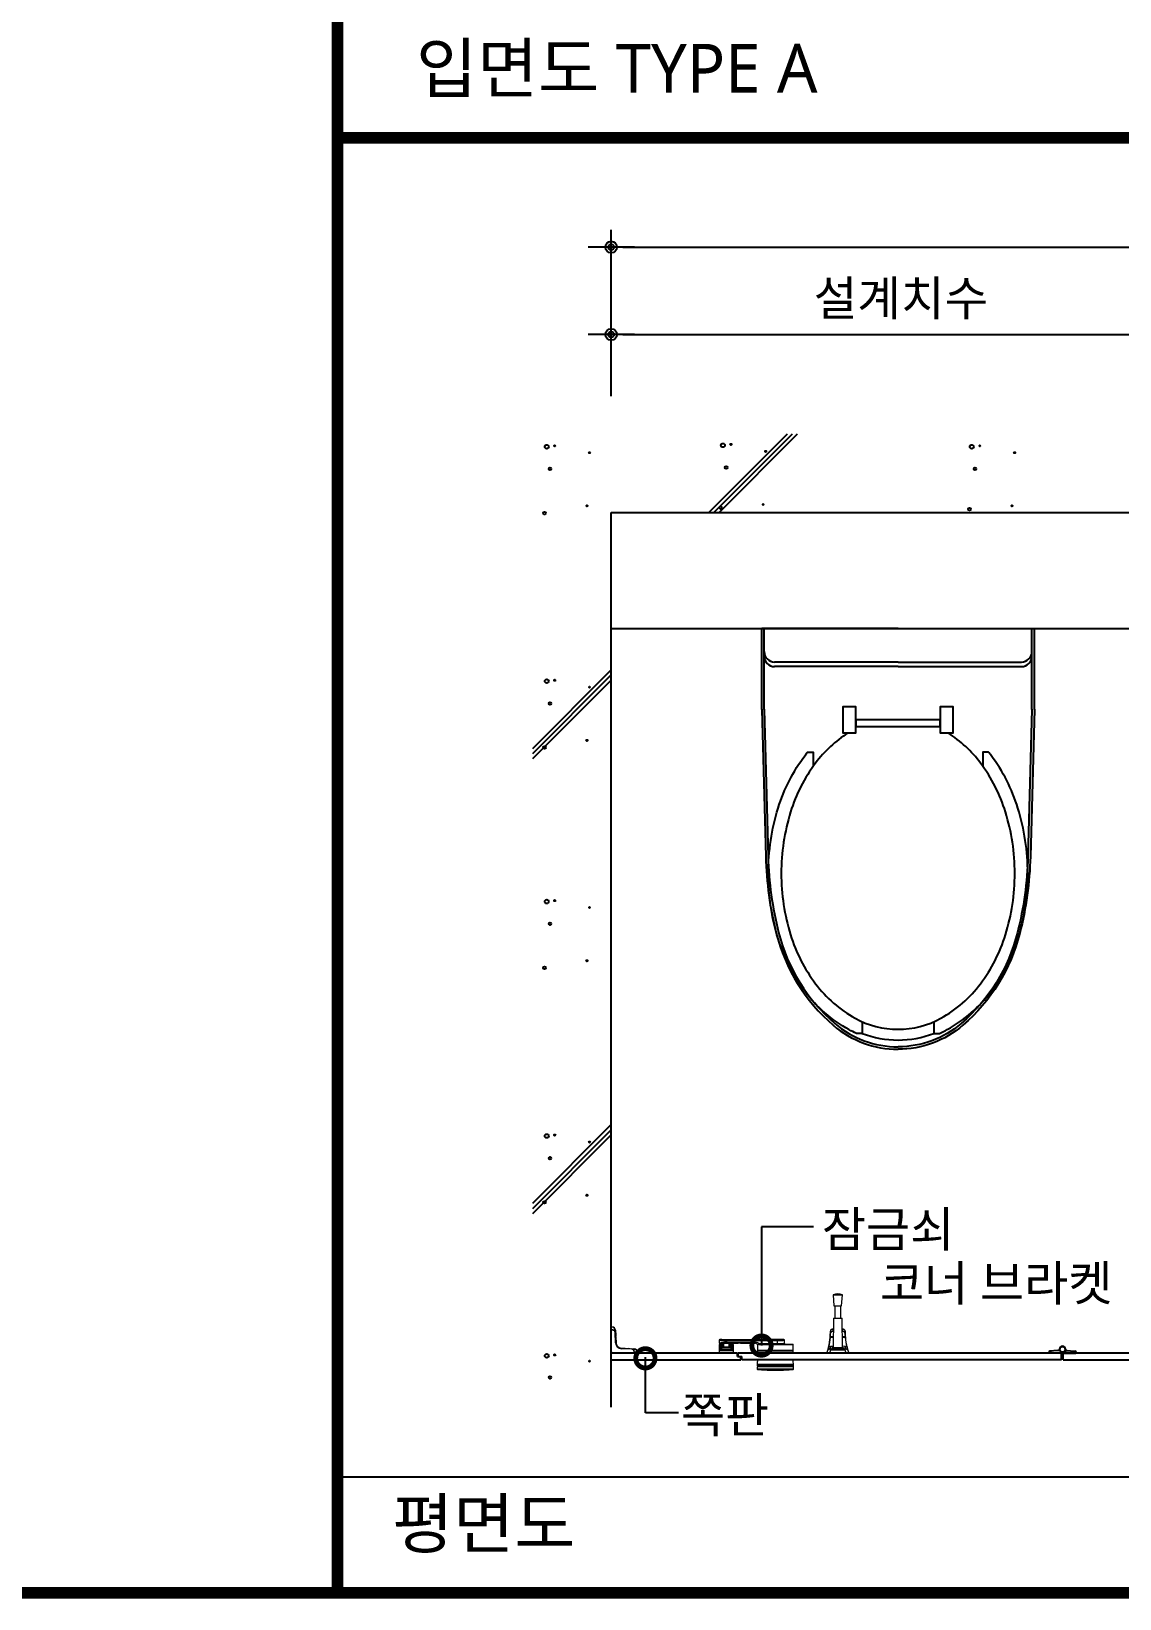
# Model space of a CAD drawing. Extents: x -256 to 8104, y -176 to 5714.
# Drawn here: x 2220 to 3159, y 2764 to 4116 of the extents above; entities that cross this region are included whole.
import ezdxf
from ezdxf.enums import TextEntityAlignment as Align

# ---------------------------------------------------------------- set-up
doc = ezdxf.new("R2010")
doc.units = 0
doc.header["$LTSCALE"] = 30
doc.layers.get('0').update_dxf_attribs({"linetype": 'CONTINUOUS'})
doc.layers.get('DEFPOINTS').update_dxf_attribs({"linetype": 'CONTINUOUS'})
for name, color, linetype in [('0_toilet', 6, 'CONTINUOUS'), ('DIM', 7, 'CONTINUOUS'), ('HAT', 8, 'CONTINUOUS'), ('TIT', 3, 'CONTINUOUS'), ('경첩', 4, 'CONTINUOUS'), ('문자', 3, 'CONTINUOUS'), ('부자재', 4, 'CONTINUOUS'), ('옷걸이', 4, 'CONTINUOUS'), ('잠금쇠(회전형)', 4, 'CONTINUOUS'), ('치수', 1, 'CONTINUOUS'), ('해치', 8, 'CONTINUOUS')]:
    doc.layers.add(name, color=color, linetype=linetype)
doc.styles.add('돋움', font='malgun.ttf')
doc.dimstyles.new('10', dxfattribs={"dimscale": 10, "dimtxt": 3, "dimasz": 1, "dimexe": 1.5, "dimexo": 2, "dimgap": 1, "dimtad": 1, "dimdec": 0, "dimlunit": 6, "dimtxsty": '돋움', "dimblk": 'DIMDOT', "dimcen": -1, "dimdle": 1.5, "dimclrt": 3, "dimazin": 3, "dimtfac": 1, "dimtdec": 0, "dimtix": 1, "dimtmove": 2, "dimatfit": 3, "dimldrblk": 'DIMDOT', "dimarcsym": 0})

# ---------------------------------------------------------------- blocks, each defined once
blk = doc.blocks.new('_DOTSMALL')
at = {"color": 0, "linetype": 'ByBlock', "const_width": 0.5}
blk.add_lwpolyline([(-0.0625, 0, 1), (0.0625, 0, 1)], format="xyb", close=True, dxfattribs=at)
blk = doc.blocks.new('A$C63EC304E')
at = {"layer": '치수', "color": 1, "xscale": 2.5, "yscale": 2.5, "zscale": 2.5, "rotation": 234.3098741996962}
blk.add_blockref('_DOTSMALL', (0.31, 0.31), dxfattribs=at)
blk = doc.blocks.new('A$C2BC9653E')
at = {"layer": '치수', "xscale": 0.3333333333333333, "yscale": 0.3333333333333333, "zscale": 0.3333333333333333}
blk.add_blockref('A$C63EC304E', (0, 0), dxfattribs=at)
blk = doc.blocks.new('A$C7FC71301')
at = {"layer": '치수', "rotation": 180}
blk.add_blockref('A$C2BC9653E', (0.208, 0.208), dxfattribs=at)
blk = doc.blocks.new('A$C4A20372B')
at = {"layer": '치수'}
blk.add_blockref('A$C7FC71301', (0, 0), dxfattribs=at)
blk = doc.blocks.new('A$C566469F5')
at = {"layer": '치수'}
blk.add_blockref('A$C4A20372B', (0, 0), dxfattribs=at)
blk = doc.blocks.new('A$C7E317CD4')
at = {"layer": '해치', "xscale": 2, "yscale": 2, "zscale": 2}
blk.add_blockref('A$C566469F5', (0, 0), dxfattribs=at)
blk = doc.blocks.new('A$C601D7F27')
at = {"layer": '치수'}
blk.add_blockref('A$C7E317CD4', (0, 0), dxfattribs=at)
blk = doc.blocks.new('A$C38802C08')
at = {"layer": '치수'}
blk.add_blockref('A$C601D7F27', (0, 0), dxfattribs=at)
blk = doc.blocks.new('DIMDOT')
at = {"linetype": 'Continuous'}
blk.add_line((-2, 0), (2, 0), dxfattribs=at)
for radius in [0.5, 0.25]:
    blk.add_circle((0, 0), radius, dxfattribs=at)
blk = doc.blocks.new('*D1211')
at = {"layer": 'DEFPOINTS', "color": 0}
for p in [(52693.7, -9856.3), (51193.7, -10004.8), (52693.7, -10004.8)]:
    blk.add_point(p, dxfattribs=at)
at = {"layer": 'DIM', "color": 0, "lineweight": -2, "ltscale": 10}
for p, q in [((51193.7, -9984.8), (51193.7, -9841.3)), ((52693.7, -9984.8), (52693.7, -9841.3)), ((51203.7, -9856.3), (52683.7, -9856.3))]:
    blk.add_line(p, q, dxfattribs=at)
at = {"layer": 'DIM', "color": 0, "lineweight": -2, "xscale": 10, "yscale": 10, "zscale": 10, "rotation": 180}
blk.add_blockref('DIMDOT', (51193.7, -9856.3), dxfattribs=at)
at = {"layer": 'DIM', "color": 0, "lineweight": -2, "xscale": 10, "yscale": 10, "zscale": 10}
blk.add_blockref('DIMDOT', (52693.7, -9856.3), dxfattribs=at)
at = {"layer": 'DIM', "color": 3, "insert": (51943.7, -9826.7), "char_height": 30, "attachment_point": 5, "style": '돋움'}
blk.add_mtext('설계치수', dxfattribs=at)
blk = doc.blocks.new('*D1213')
at = {"layer": 'DEFPOINTS', "color": 0}
for p in [(51693.7, -9931.7), (51193.7, -10004.8), (51693.7, -10004.8)]:
    blk.add_point(p, dxfattribs=at)
at = {"layer": 'DIM', "color": 0, "lineweight": -2, "ltscale": 10}
for p, q in [((51193.7, -9984.8), (51193.7, -9916.7)), ((51693.7, -9984.8), (51693.7, -9916.7)), ((51203.7, -9931.7), (51683.7, -9931.7))]:
    blk.add_line(p, q, dxfattribs=at)
at = {"layer": 'DIM', "color": 0, "lineweight": -2, "xscale": 10, "yscale": 10, "zscale": 10, "rotation": 180}
blk.add_blockref('DIMDOT', (51193.7, -9931.7), dxfattribs=at)
at = {"layer": 'DIM', "color": 0, "lineweight": -2, "xscale": 10, "yscale": 10, "zscale": 10}
blk.add_blockref('DIMDOT', (51693.7, -9931.7), dxfattribs=at)
at = {"layer": 'DIM', "color": 3, "insert": (51443.7, -9902), "char_height": 30, "attachment_point": 5, "style": '돋움'}
blk.add_mtext('설계치수', dxfattribs=at)
blk = doc.blocks.new('A$C10E41893')
at = {"layer": '부자재'}
for p, q in [((6.5, 0), (6.5, 196)), ((123.3, 196), (6.5, 196)), ((123.3, 192.5), (6.5, 192.5)), ((54.8, 0), (54.8, 177.5)), ((61.4, 0), (61.4, 177.5)), ((6.5, 0), (6.5, -196)), ((54.8, 0), (54.8, -177.5)), ((61.4, 0), (61.4, -177.5)), ((123.3, -192.5), (6.5, -192.5)), ((123.3, -196), (6.5, -196))]:
    blk.add_line(p, q, dxfattribs=at)
for points in [[(122.7, 196, -0.012538), (123.3, 196), (334.6, 190.3, -0.055395), (444.7, 175.1, -0.154276), (576.9, 93.3, -0.179504), (611.5, 0, -0.179504)], [(122.8, 192.5, -0.012538), (123.2, 192.5), (334.5, 186.8, -0.055395), (443.8, 171.7, -0.154276), (574.3, 91, -0.179504), (608, 0, -0.179504)], [(572, 51.4), (588.8, 51.4), (588.8, 59.6, 0.021185), (583.3, 70.7, 0.106084), (528.4, 133.7, 0.085733), (452.6, 172.4, 0.075373), (358.7, 186.6, 0.075373), (264.8, 172.4, 0.085733), (189, 133.7, 0.007337), (184.4, 130.1), (184.4, 122), (204.7, 122)], [(156.7, -72, 0.089162), (200.2, -118.7, 0.085733), (270.3, -154.5, 0.075373), (358.7, -167.9, 0.075373), (447.1, -154.5, 0.085733), (517.2, -118.7, 0.106084), (567, -61.6, 0.126931), (582.8, 0, 0.126931), (567, 61.6, 0.106084), (517.2, 118.7, 0.085733), (447.1, 154.5, 0.075373), (358.7, 167.9, 0.075373), (270.3, 154.5, 0.085733), (200.2, 118.7, 0.089162), (156.7, 72)], [(588.8, -51.4, 0.090214), (598.2, 0, 0.090214), (588.8, 51.4, 0.106084)], [(122.7, -196, 0.012538), (123.3, -196), (334.6, -190.3, 0.055395), (444.7, -175.1, 0.154276), (576.9, -93.3, 0.179504), (611.5, 0, 0.179504)], [(122.8, -192.5, 0.012538), (123.2, -192.5), (334.5, -186.8, 0.055395), (443.8, -171.7, 0.154276), (574.3, -91, 0.179504), (608, 0, 0.179504)], [(572, -51.4), (588.8, -51.4), (588.8, -59.6, -0.021185), (583.3, -70.7, -0.106084), (528.4, -133.7, -0.085733), (452.6, -172.4, -0.075373), (358.7, -186.6, -0.075373), (264.8, -172.4, -0.085733), (189, -133.7, -0.007337), (184.4, -130.1), (184.4, -122), (204.7, -122)]]:
    blk.add_lwpolyline(points, format="xyb", dxfattribs=at)
blk.add_lwpolyline([(138, -60.8), (119.3, -60.8), (119.3, -79.5), (156.7, -79.5), (156.7, -60.8), (138, -60.8), (147.3, -60.8), (147.3, 60.8), (138, 60.8), (156.7, 60.8), (156.7, 79.5), (119.3, 79.5), (119.3, 60.8), (138, 60.8), (138, -60.8), (119.3, -60.8)], dxfattribs=at)
for centre, start, end in [((39.8, 177.5), 0, 90), ((46.4, 177.5), 0, 90), ((39.8, -177.5), 270, 0), ((46.4, -177.5), 270, 0)]:
    blk.add_arc(centre, 15, start, end, dxfattribs=at)
blk = doc.blocks.new('BASIC_45', base_point=(48473.5, -13786.3))
for p, q in [((51193.7, -10857), (51193.7, -10085.2)), ((51193.7, -10085.2), (52693.7, -10085.2)), ((51193.7, -10185.2), (52693.7, -10185.2))]:
    blk.add_line(p, q)
at = {"color": 8}
blk.add_line((50957.6, -10917), (52920.2, -10917), dxfattribs=at)
at = {"color": 8, "const_width": 10}
for points in [[(50957.6, -11017), (50957.6, -8247.9)], [(50957.6, -9762.1), (54305.4, -9762.1)], [(48520.9, -11017), (54305.4, -11017)]]:
    blk.add_lwpolyline(points, dxfattribs=at)
at = {"layer": '0_toilet'}
for p, q in [((51302.6, -10810.2), (51193.7, -10810.2)), ((51302.6, -10813.2), (51302.6, -10810.2)), ((51302.6, -10813.2), (51306.3, -10813.2)), ((51582.2, -10810.2), (51303.3, -10810.2)), ((51303.3, -10813.2), (51303.3, -10810.2)), ((51305.6, -10816.2), (51305.6, -10813.2)), ((51306.3, -10816.2), (51306.3, -10813.2)), ((51582.2, -10816.2), (51582.2, -10810.2)), ((51807.6, -10810.2), (51583.7, -10810.2)), ((51583.7, -10816.2), (51583.7, -10810.2)), ((51193.7, -10816.2), (51305.6, -10816.2)), ((51582.2, -10816.2), (51306.3, -10816.2)), ((51583.7, -10816.2), (51810.6, -10816.2))]:
    blk.add_line(p, q, dxfattribs=at)
at = {"layer": '경첩', "color": 4, "linetype": 'Continuous', "lineweight": 15}
for p, q in [((51193.7, -10787.7), (51194.8, -10787.7)), ((51193.7, -10788), (51193.7, -10787.7)), ((51193.7, -10790.1), (51193.7, -10788)), ((51194.8, -10788), (51193.7, -10788)), ((51194.9, -10790.1), (51193.7, -10790.1)), ((51193.7, -10790.2), (51195, -10790.2)), ((51193.7, -10790.5), (51193.7, -10790.2)), ((51195, -10790.5), (51193.7, -10790.5)), ((51193.7, -10790.5), (51193.7, -10808.7)), ((51194.8, -10788), (51194.8, -10787.7)), ((51194.9, -10790.2), (51194.9, -10790.1)), ((51195, -10790.2), (51195, -10790.5)), ((51197, -10791.4), (51196.9, -10790)), ((51197.5, -10801.4), (51197, -10792.5)), ((51197.2, -10790), (51197.3, -10792.5)), ((51197.4, -10790.5), (51197.2, -10790.6)), ((51197.5, -10791.1), (51197.2, -10791.3)), ((51197.3, -10792.5), (51197.7, -10801.4)), ((51197.6, -10793.8), (51197.4, -10794)), ((51197.6, -10794.4), (51197.4, -10794.7)), ((51197.7, -10794.8), (51197.4, -10795)), ((51197.5, -10791.1), (51197.6, -10793.8)), ((51197.7, -10795.4), (51197.5, -10795.7)), ((51197.7, -10795.8), (51197.5, -10796)), ((51197.8, -10798.7), (51197.6, -10798.9)), ((51197.8, -10798.7), (51197.6, -10798.9)), ((51197.9, -10799.1), (51197.6, -10799.3)), ((51197.9, -10799.3), (51197.6, -10799.6)), ((51197.7, -10794.8), (51197.7, -10795.4)), ((51197.7, -10795.8), (51197.8, -10798.7)), ((51197.9, -10800.2), (51197.7, -10800.5)), ((51197.9, -10800.3), (51197.7, -10800.6)), ((51197.9, -10800.7), (51197.7, -10800.9)), ((51197.9, -10800.8), (51197.7, -10801)), ((51197.8, -10798.7), (51197.9, -10799.1)), ((51197.9, -10799.3), (51197.9, -10800.2)), ((51197.9, -10800.2), (51197.9, -10800.3)), ((51197.9, -10800.3), (51197.9, -10800.7)), ((51197.9, -10800.7), (51197.9, -10800.8)), ((51197.9, -10800.8), (51198, -10801.4)), ((51195.2, -10810.2), (51213.4, -10810.2)), ((51198, -10801.7), (51197.8, -10801.9)), ((51198, -10801.9), (51197.8, -10802.1)), ((51197.9, -10802.5), (51198.1, -10802.3)), ((51198.1, -10802.3), (51197.9, -10802.5)), ((51198.2, -10802.8), (51198.1, -10803)), ((51198.4, -10803.2), (51198.2, -10803.4)), ((51198.5, -10803.4), (51198.3, -10803.6)), ((51198.8, -10803.9), (51198.6, -10804.1)), ((51198.9, -10804.1), (51198.8, -10804.3)), ((51200, -10805.1), (51199.9, -10805.3)), ((51200.2, -10805.3), (51200.1, -10805.4)), ((51200.7, -10805.5), (51200.5, -10805.7)), ((51201, -10805.6), (51200.8, -10805.8)), ((51201.5, -10805.8), (51201.3, -10806)), ((51202.5, -10805.9), (51202.7, -10806)), ((51202.7, -10806), (51202.5, -10806.2)), ((51202.5, -10806.2), (51211.5, -10806.6)), ((51211.4, -10806.9), (51202.5, -10806.4)), ((51202.7, -10806), (51204.1, -10806)), ((51204.1, -10806), (51203.8, -10806.3)), ((51204.8, -10806.1), (51204.5, -10806.3)), ((51205.1, -10806.1), (51204.9, -10806.3)), ((51205.8, -10806.1), (51205.5, -10806.3)), ((51205.8, -10806.1), (51208.5, -10806.2)), ((51208.5, -10806.2), (51208.2, -10806.5)), ((51209.1, -10806.3), (51208.9, -10806.5)), ((51209.5, -10806.3), (51209.2, -10806.5)), ((51210.2, -10806.3), (51209.9, -10806.5)), ((51210.2, -10806.3), (51213.4, -10806.5)), ((51211.5, -10806.6), (51214, -10806.7)), ((51213.9, -10807), (51212.5, -10806.9)), ((51213.5, -10806.5), (51213.3, -10806.7)), ((51213.5, -10806.5), (51213.4, -10806.5)), ((51213.4, -10810.2), (51213.4, -10809)), ((51213.7, -10809), (51213.4, -10809)), ((51213.7, -10810.2), (51213.4, -10810.2)), ((51213.8, -10809), (51213.7, -10809)), ((51213.7, -10809), (51213.7, -10810.2)), ((51213.8, -10810.2), (51213.8, -10809)), ((51215.9, -10810.2), (51213.8, -10810.2)), ((51215.9, -10810.2), (51215.9, -10809.1)), ((51215.9, -10809.1), (51216.2, -10809.1)), ((51216.2, -10810.2), (51215.9, -10810.2)), ((51216.2, -10809.1), (51216.2, -10810.2))]:
    blk.add_line(p, q, dxfattribs=at)
at = {"layer": '경첩', "color": 4, "linetype": 'Continuous', "lineweight": 15, "flags": 128}
for points in [[(51196.9, -10790), (51197, -10790), (51197, -10790), (51197.1, -10790), (51197.1, -10790), (51197.1, -10790), (51197.2, -10790), (51197.2, -10790), (51197.2, -10790)], [(51197.3, -10792.5), (51197.3, -10792.5), (51197.3, -10792.5), (51197.3, -10792.5), (51197.2, -10792.5), (51197.2, -10792.5), (51197.1, -10792.5), (51197.1, -10792.5), (51197, -10792.5)], [(51197.5, -10790.5), (51197.4, -10790.5), (51197.4, -10790.5), (51197.4, -10790.5), (51197.4, -10790.5), (51197.4, -10790.5), (51197.4, -10790.5), (51197.4, -10790.5), (51197.4, -10790.5)], [(51197.5, -10790.5), (51197.5, -10790.7), (51197.5, -10790.8), (51197.5, -10790.9), (51197.5, -10791.1)], [(51197.6, -10793.8), (51197.6, -10793.9), (51197.6, -10794), (51197.6, -10794.1), (51197.6, -10794.2), (51197.6, -10794.3), (51197.6, -10794.4), (51197.6, -10794.4), (51197.6, -10794.4)], [(51197.8, -10798.7), (51197.8, -10798.7), (51197.8, -10798.7)], [(51197.9, -10799.1), (51197.9, -10799.2), (51197.9, -10799.2), (51197.9, -10799.3)], [(51197.7, -10801.4), (51197.7, -10801.4), (51197.7, -10801.4), (51197.7, -10801.4), (51197.6, -10801.4), (51197.6, -10801.4), (51197.6, -10801.4), (51197.5, -10801.4), (51197.5, -10801.4)], [(51198, -10801.7), (51198, -10801.9), (51198, -10801.9)], [(51198.1, -10802.3), (51198.1, -10802.3), (51198.1, -10802.3)], [(51202.5, -10806.2), (51202.5, -10806.2), (51202.5, -10806.2), (51202.5, -10806.2), (51202.5, -10806.3), (51202.5, -10806.3), (51202.5, -10806.4), (51202.5, -10806.4), (51202.5, -10806.4)], [(51204.1, -10806), (51204.2, -10806), (51204.3, -10806), (51204.5, -10806), (51204.6, -10806), (51204.6, -10806), (51204.7, -10806.1), (51204.7, -10806.1), (51204.8, -10806.1)], [(51205.1, -10806.1), (51205.1, -10806.1), (51205.1, -10806.1), (51205.2, -10806.1), (51205.3, -10806.1), (51205.4, -10806.1), (51205.5, -10806.1), (51205.6, -10806.1), (51205.8, -10806.1)], [(51208.5, -10806.2), (51208.6, -10806.2), (51208.7, -10806.2), (51208.8, -10806.2), (51208.9, -10806.2), (51209, -10806.3), (51209.1, -10806.3), (51209.1, -10806.3), (51209.1, -10806.3), (51209.1, -10806.3)], [(51209.5, -10806.3), (51209.5, -10806.3), (51209.5, -10806.3), (51209.6, -10806.3), (51209.7, -10806.3), (51209.8, -10806.3), (51209.9, -10806.3), (51210, -10806.3), (51210.2, -10806.3)], [(51211.5, -10806.6), (51211.5, -10806.6), (51211.5, -10806.6), (51211.5, -10806.7), (51211.5, -10806.7), (51211.4, -10806.7), (51211.4, -10806.8), (51211.4, -10806.8), (51211.4, -10806.9)], [(51213.9, -10807), (51213.9, -10806.9), (51213.9, -10806.9), (51213.9, -10806.8), (51214, -10806.8), (51214, -10806.8), (51214, -10806.8), (51214, -10806.7), (51214, -10806.7)]]:
    blk.add_lwpolyline(points, dxfattribs=at)
at = {"layer": '경첩', "color": 4, "linetype": 'Continuous', "lineweight": 15}
for centre, radius, start, end in [((51194.8, -10790.1), 2.35, 2.6983, 90), ((51194.8, -10790.1), 2.1, 2.6983, 90), ((51195, -10792.6), 2.35, 2.6983, 90), ((51195, -10792.6), 2.1, 2.6983, 90), ((51195.2, -10808.7), 1.5, 180, 270), ((51202.7, -10801.2), 5.25, 182.6983, 267.3017), ((51202.7, -10801.2), 5, 182.6983, 267.3017), ((51202.7, -10801.2), 4.75, 182.6983, 185.9088), ((51202.7, -10801.2), 4.75, 188.6056, 193.1623), ((51202.7, -10801.2), 4.75, 193.2431, 199.766), ((51202.7, -10801.2), 4.75, 199.766, 204.9948), ((51202.7, -10801.2), 4.75, 208.1736, 214.3849), ((51202.7, -10801.2), 4.75, 214.3855, 217.4388), ((51202.7, -10801.2), 4.75, 217.4392, 235.6151), ((51202.7, -10801.2), 4.75, 235.6142, 238.7009), ((51202.7, -10801.2), 4.75, 238.7002, 245.0052), ((51202.7, -10801.2), 4.75, 248.2494, 255.0002), ((51202.7, -10801.2), 4.75, 255, 267.3017), ((51211.3, -10809), 2.1, 0, 87.3017), ((51211.3, -10809), 2.35, 0, 87.3017), ((51213.8, -10809.1), 2.1, 0, 87.3017), ((51213.8, -10809.1), 2.35, 0, 87.3017)]:
    blk.add_arc(centre, radius, start, end, dxfattribs=at)
at = {"layer": '부자재'}
for p, q in [((51571.5, -10809.3), (51571.5, -10810.2)), ((51582.2, -10810.2), (51571.5, -10810.2)), ((51579.2, -10808.1), (51572, -10808.6)), ((51572.8, -10809.1), (51572.8, -10810.2)), ((51583, -10809.7), (51583, -10810.5)), ((51583.2, -10810.5), (51583, -10810.5)), ((51583.2, -10809.7), (51583.2, -10810.5)), ((51583.7, -10810.2), (51594.7, -10810.2)), ((51583.7, -10810.2), (51583.7, -10810.2)), ((51586, -10808.1), (51594.1, -10808.6)), ((51593.4, -10809.1), (51593.4, -10810.2)), ((51594.7, -10809.3), (51594.7, -10810.2))]:
    blk.add_line(p, q, dxfattribs=at)
at = {"layer": '부자재', "color": 1}
blk.add_circle((51583.1, -10807), 2.34, dxfattribs=at)
at = {"layer": '부자재'}
for centre, radius, start, end in [((51572.2, -10809.3), 0.7, 101.7765, 181.6712), ((51573.6, -10809.4), 0.884, 113.4077, 164.5497), ((51579.2, -10806.8), 1.29, 272.9231, 352.4724), ((51583.1, -10807), 2.62, 270, 180), ((51583.4, -10811.2), 1.65, 102.5267, 141.5475), ((51582.7, -10811.2), 1.65, 43.1003, 77.4733), ((51583.2, -10807.4), 2.86, 280.084, 345.9792), ((51587, -10806.8), 1.29, 187.5276, 267.0769), ((51592.6, -10809.4), 0.884, 15.4503, 67.3004), ((51594, -10809.3), 0.7, 358.3288, 78.2235)]:
    blk.add_arc(centre, radius, start, end, dxfattribs=at)
at = {"layer": '옷걸이', "lineweight": 15}
for p, q in [((51385.2, -10759.9), (51385.9, -10769.4)), ((51385.2, -10759.9), (51393.2, -10759.9)), ((51392.4, -10769.4), (51393.2, -10759.9)), ((51385.9, -10769.4), (51392.4, -10769.4)), ((51386.7, -10769.4), (51386.7, -10780.2)), ((51391.7, -10780.2), (51391.7, -10769.4)), ((51385.4, -10780.5), (51385.2, -10805.7)), ((51392.9, -10780.5), (51385.4, -10780.5)), ((51385.7, -10780.2), (51389.2, -10780.2)), ((51389.2, -10780.2), (51392.7, -10780.2)), ((51393.2, -10805.7), (51392.9, -10780.5)), ((51382.9, -10795.9), (51385.3, -10795.9)), ((51385.3, -10796.7), (51382.9, -10796.7)), ((51385.4, -10789.6), (51385.3, -10789.6)), ((51385.3, -10789.6), (51385.3, -10789.7)), ((51385.4, -10789.7), (51385.3, -10789.7)), ((51385.3, -10791.2), (51385.3, -10791.6)), ((51385.3, -10791.2), (51385.4, -10791.2)), ((51385.3, -10791.6), (51385.3, -10791.6)), ((51393.1, -10789.6), (51393, -10789.6)), ((51393.1, -10789.7), (51393, -10789.7)), ((51393, -10791.2), (51393.1, -10791.2)), ((51393.1, -10791.6), (51393, -10791.6)), ((51393.1, -10789.6), (51393.1, -10789.7)), ((51393.1, -10791.2), (51393.1, -10791.6)), ((51393.1, -10795.9), (51395.5, -10795.9)), ((51395.5, -10796.7), (51393.1, -10796.7)), ((51379.7, -10810.2), (51380.5, -10807.7)), ((51382.1, -10810.2), (51379.7, -10810.2)), ((51380.5, -10807.7), (51380.5, -10807.6)), ((51380.5, -10807.7), (51380.5, -10807.7)), ((51381.5, -10806.9), (51381.4, -10806.9)), ((51382.9, -10804.8), (51381.5, -10804.8)), ((51382.9, -10804.8), (51381.5, -10804.8)), ((51381.5, -10807), (51381.5, -10807)), ((51396.9, -10807), (51381.5, -10807)), ((51382.9, -10807.7), (51382.1, -10810.2)), ((51396.3, -10810.2), (51382.1, -10810.2)), ((51382.9, -10805.4), (51382.9, -10804.8)), ((51382.9, -10807.7), (51382.9, -10807)), ((51382.9, -10807), (51395.5, -10807)), ((51395.5, -10807.7), (51382.9, -10807.7)), ((51394, -10805.7), (51384.4, -10805.7)), ((51395.4, -10804.8), (51395.5, -10805.4)), ((51396.9, -10804.8), (51395.5, -10804.8)), ((51396.9, -10804.8), (51395.5, -10804.8)), ((51395.5, -10807.7), (51395.5, -10807)), ((51396.3, -10810.2), (51395.5, -10807.7)), ((51398.7, -10810.2), (51396.3, -10810.2)), ((51397, -10806.9), (51396.9, -10806.9)), ((51397, -10806.9), (51396.9, -10806.9)), ((51396.9, -10807), (51396.9, -10807)), ((51397.8, -10807.6), (51397.8, -10807.7)), ((51397.8, -10807.7), (51397.9, -10807.7)), ((51397.9, -10807.7), (51398.7, -10810.2))]:
    blk.add_line(p, q, dxfattribs=at)
at = {"layer": '옷걸이', "lineweight": 15, "flags": 128}
for points in [[(51382.6, -10796.7), (51382.6, -10796.7), (51382.6, -10796.7), (51382.7, -10796.7), (51382.7, -10796.7), (51382.7, -10796.7), (51382.8, -10796.7), (51382.8, -10796.7), (51382.9, -10796.7)], [(51385.3, -10789.6), (51385.2, -10789.6), (51384.9, -10789.6), (51384.6, -10789.7), (51384.2, -10789.7), (51383.9, -10789.8), (51383.7, -10790), (51383.4, -10790.1), (51383.2, -10790.3), (51383, -10790.5), (51382.9, -10790.7), (51382.8, -10791), (51382.8, -10791.2), (51382.8, -10791.2)], [(51385.3, -10789.7), (51384.8, -10789.7), (51384.4, -10789.8), (51384.1, -10789.9), (51383.7, -10790), (51383.4, -10790.2), (51383.1, -10790.4), (51383, -10790.7), (51382.8, -10790.9), (51382.8, -10791.3), (51382.8, -10791.3)], [(51382.8, -10792.8), (51382.8, -10792.5), (51382.9, -10792.3), (51383.1, -10792), (51383.3, -10791.8), (51383.6, -10791.6), (51384, -10791.5), (51384.3, -10791.3), (51384.7, -10791.2), (51385.3, -10791.2)], [(51385.3, -10791.6), (51384.8, -10791.6), (51384.4, -10791.7), (51384.1, -10791.8), (51383.8, -10791.9), (51383.5, -10792.1), (51383.3, -10792.3), (51383.2, -10792.5), (51383.1, -10792.8), (51383, -10793)], [(51395.6, -10791.3), (51395.6, -10791.3), (51395.6, -10791.1), (51395.5, -10790.8), (51395.4, -10790.6), (51395.3, -10790.4), (51395.1, -10790.2), (51394.9, -10790.1), (51394.6, -10789.9), (51394.3, -10789.8), (51394, -10789.7), (51393.7, -10789.6), (51393.4, -10789.6), (51393.1, -10789.6)], [(51395.6, -10791.3), (51395.6, -10791), (51395.5, -10790.8), (51395.3, -10790.5), (51395.1, -10790.3), (51394.8, -10790.1), (51394.5, -10789.9), (51394.1, -10789.8), (51393.7, -10789.7), (51393.2, -10789.7), (51393.1, -10789.7)], [(51393.1, -10791.2), (51393.5, -10791.2), (51393.9, -10791.3), (51394.3, -10791.4), (51394.7, -10791.6), (51395, -10791.8), (51395.2, -10792), (51395.4, -10792.2), (51395.6, -10792.5), (51395.6, -10792.8)], [(51395.4, -10793), (51395.3, -10792.7), (51395.2, -10792.5), (51395, -10792.2), (51394.8, -10792), (51394.5, -10791.9), (51394.2, -10791.7), (51393.9, -10791.6), (51393.5, -10791.6), (51393.1, -10791.6)], [(51395.8, -10796.7), (51395.8, -10796.7), (51395.8, -10796.7), (51395.7, -10796.7), (51395.7, -10796.7), (51395.7, -10796.7), (51395.6, -10796.7), (51395.6, -10796.7), (51395.5, -10796.7)], [(51381.3, -10805), (51381.3, -10805), (51381.3, -10805)], [(51381.5, -10806.9), (51381.4, -10806.9), (51381.4, -10806.9)], [(51381.5, -10804.8), (51381.5, -10804.8), (51381.5, -10804.8)], [(51381.5, -10806.9), (51381.5, -10806.9), (51381.5, -10807)], [(51381.5, -10806.9), (51381.5, -10806.9), (51381.5, -10806.9)], [(51383.7, -10806.9), (51383.3, -10806.9), (51383, -10806.9), (51383, -10806.9), (51383.1, -10806.8), (51383.3, -10806.8), (51383.5, -10806.8)], [(51385.2, -10804.4), (51384.6, -10804.5), (51383.4, -10804.5)], [(51395, -10804.5), (51393.4, -10804.4), (51393.2, -10804.4)], [(51394.9, -10806.8), (51395.2, -10806.8), (51395.4, -10806.8), (51395.4, -10806.9), (51395.2, -10806.9), (51394.9, -10806.9), (51394.4, -10806.9)], [(51396.9, -10807), (51396.9, -10806.9), (51396.9, -10806.9)], [(51396.9, -10806.9), (51396.9, -10806.9), (51396.9, -10806.9)]]:
    blk.add_lwpolyline(points, dxfattribs=at)
at = {"layer": '옷걸이', "lineweight": 15}
for centre, radius, start, end in [((51389.2, -10770.2), 11, 68.7607, 111.2393), ((51385.7, -10780.5), 0.25, 90, 179.5), ((51392.7, -10780.5), 0.25, 0.5, 90), ((51330, -10792.5), 52.8, 346.2317, 355.4136), ((51330, -10792.5), 53, 346.5097, 355.4136), ((51330, -10792.5), 52.8, 355.4136, 356.451), ((51330, -10792.5), 52.8, 356.4511, 359.6096), ((51382.9, -10795.7), 0.23, 185.4574, 275.1888), ((51330, -10792.5), 52.8, 359.6096, 1.2369), ((51383, -10792.8), 0.227, 188.2087, 276.392), ((51330, -10792.6), 53, 356.4511, 359.6096), ((51349, -10793.3), 34.1, 354.2736, 355.5668), ((51330, -10790.8), 55.3, 359.6189, 1.2073), ((51448.4, -10790.8), 55.3, 178.7927, 180.3811), ((51395.4, -10792.8), 0.227, 263.608, 351.7913), ((51448.4, -10792.6), 53, 180.3904, 183.5489), ((51395.5, -10795.7), 0.23, 264.8112, 354.5426), ((51429.4, -10793.3), 34.1, 184.4333, 185.7264), ((51448.4, -10792.5), 53, 184.5864, 193.4903), ((51448.4, -10792.5), 52.8, 178.7631, 180.3904), ((51448.4, -10792.5), 52.8, 180.3904, 183.5489), ((51448.4, -10792.5), 52.8, 183.5489, 184.5865), ((51448.4, -10792.5), 52.8, 184.5864, 193.7683), ((51331.3, -10792.8), 51.5, 343.2376, 346.2577), ((51381.6, -10808), 1.17, 101.397, 160.6752), ((51381.5, -10808), 1, 89.9937, 161.8081), ((51331.6, -10792.6), 51.3, 343.5226, 346.2377), ((51381.5, -10805.1), 0.25, 90.2728, 166.2395), ((51381.5, -10805.1), 0.247, 89.2585, 165.9158), ((51381, -10804.7), 2.24, 284.8265, 3.5932), ((51381.1, -10805.1), 1.81, 282.0607, 352.5143), ((51383.2, -10804.8), 0.248, 89.5881, 179.723), ((51383.3, -10804.9), 0.376, 79.9393, 150.5456), ((51383.3, -10804.8), 0.307, 84.7786, 118.9817), ((51383, -10805.4), 1.43, 284.1057, 346.9245), ((51389.3, -10405.8), 401.1, 269.1968, 270.7316), ((51395.4, -10805.4), 1.44, 193.1186, 255.9655), ((51395.1, -10804.9), 0.4, 32.0092, 97.8083), ((51395.1, -10804.8), 0.271, 58.6344, 97.6053), ((51397.4, -10804.7), 2.24, 176.3909, 255.1894), ((51395.2, -10804.8), 0.248, 0.277, 90.4119), ((51397.3, -10805.1), 1.8, 186.7864, 258.2605), ((51396.9, -10805.1), 0.25, 13.7617, 89.4531), ((51396.9, -10805.1), 0.247, 14.0842, 90.7415), ((51446.6, -10792.7), 51.2, 193.7584, 196.469), ((51396.9, -10808), 1, 18.1919, 90.0063), ((51396.8, -10808), 1.16, 19.2937, 79.3942), ((51447.4, -10792.7), 51.7, 193.7493, 196.7564)]:
    blk.add_arc(centre, radius, start, end, dxfattribs=at)
at = {"layer": '잠금쇠(회전형)', "linetype": 'Continuous', "lineweight": 15}
for p, q in [((51286.8, -10799.1), (51286.8, -10801.6)), ((51289.2, -10798.6), (51287.3, -10798.6)), ((51315.6, -10798.8), (51293.1, -10798.8)), ((51315.6, -10798.8), (51293.1, -10798.8)), ((51293.1, -10798.8), (51293.1, -10798.8)), ((51293.1, -10799.1), (51337.1, -10799.1)), ((51293.1, -10799.6), (51293.1, -10799.1)), ((51293.1, -10799.6), (51293.1, -10801.1)), ((51337.1, -10799.6), (51293.1, -10799.6)), ((51319.5, -10801.1), (51293.1, -10801.1)), ((51315.6, -10798.8), (51315.6, -10798.8)), ((51342.8, -10798.6), (51319.5, -10798.6)), ((51337.1, -10799.1), (51337.1, -10799.6)), ((51337.1, -10802.1), (51337.1, -10799.6)), ((51343.3, -10802.1), (51343.3, -10799.1)), ((51286.8, -10801.6), (51290.1, -10801.6)), ((51286.8, -10803.2), (51286.8, -10810.2)), ((51287.2, -10803.2), (51286.8, -10803.2)), ((51286.8, -10810.2), (51299.3, -10810.2)), ((51287.2, -10808.2), (51287.2, -10803.2)), ((51287.2, -10803.2), (51287.7, -10803.2)), ((51298.9, -10808.2), (51287.2, -10808.2)), ((51287.3, -10802.7), (51287.7, -10802.7)), ((51287.7, -10803.2), (51287.7, -10802.7)), ((51287.7, -10802.7), (51289.6, -10802.7)), ((51287.7, -10803.2), (51287.7, -10807.8)), ((51289.6, -10803.2), (51287.7, -10803.2)), ((51287.7, -10807.8), (51287.8, -10807.7)), ((51287.8, -10803.7), (51289.6, -10803.7)), ((51287.8, -10807.7), (51287.8, -10803.7)), ((51288.3, -10804.2), (51287.8, -10803.7)), ((51287.8, -10807.7), (51287.9, -10807.7)), ((51287.9, -10807.7), (51298.2, -10807.7)), ((51288.3, -10804.2), (51288.3, -10807.7)), ((51289.6, -10804.2), (51288.3, -10804.2)), ((51288.8, -10805.2), (51288.8, -10806.7)), ((51296, -10805.2), (51288.8, -10805.2)), ((51288.8, -10806.7), (51296, -10806.7)), ((51289.1, -10805), (51295.8, -10805)), ((51295.8, -10807), (51289.1, -10807)), ((51289.6, -10803.2), (51289.6, -10802.7)), ((51289.6, -10802.7), (51290.6, -10802.7)), ((51289.6, -10803.7), (51289.6, -10803.2)), ((51290.1, -10803.2), (51289.6, -10803.2)), ((51289.6, -10803.7), (51289.6, -10804.2)), ((51289.6, -10803.7), (51290.1, -10803.7)), ((51290.6, -10804.2), (51289.6, -10804.2)), ((51290.1, -10801.6), (51290.1, -10801.6)), ((51290.1, -10803.2), (51290.1, -10803.7)), ((51290.6, -10803.2), (51290.1, -10803.2)), ((51290.1, -10803.7), (51290.6, -10803.7)), ((51290.6, -10802.1), (51290.6, -10805)), ((51295.6, -10805), (51295.6, -10802.1)), ((51295.6, -10802.7), (51296.6, -10802.7)), ((51296.1, -10803.2), (51295.6, -10803.2)), ((51295.6, -10803.7), (51296.1, -10803.7)), ((51296.6, -10804.2), (51295.6, -10804.2)), ((51295.8, -10805), (51297.1, -10805)), ((51297.1, -10807), (51295.8, -10807)), ((51297.3, -10805.2), (51296, -10805.2)), ((51296, -10806.7), (51297.3, -10806.7)), ((51296.1, -10801.6), (51303.3, -10801.6)), ((51296.6, -10803.2), (51296.1, -10803.2)), ((51296.1, -10803.7), (51296.1, -10803.2)), ((51296.1, -10803.7), (51296.6, -10803.7)), ((51296.6, -10802.7), (51296.6, -10803.2)), ((51296.6, -10802.7), (51298.4, -10802.7)), ((51298.4, -10803.2), (51296.6, -10803.2)), ((51296.6, -10803.2), (51296.6, -10803.7)), ((51296.6, -10803.7), (51298.3, -10803.7)), ((51296.6, -10803.7), (51296.6, -10804.2)), ((51297.8, -10804.2), (51296.6, -10804.2)), ((51297.3, -10806.7), (51297.3, -10805.2)), ((51298.3, -10803.7), (51297.8, -10804.2)), ((51297.8, -10807.7), (51297.8, -10804.2)), ((51298.2, -10807.7), (51298.3, -10807.7)), ((51298.3, -10803.7), (51298.3, -10807.7)), ((51298.3, -10807.7), (51298.4, -10807.8)), ((51298.4, -10802.7), (51298.4, -10803.2)), ((51298.4, -10802.7), (51298.8, -10802.7)), ((51298.4, -10807.8), (51298.4, -10803.2)), ((51298.4, -10803.2), (51298.9, -10803.2)), ((51298.9, -10803.2), (51298.9, -10808.2)), ((51299.3, -10803.2), (51298.9, -10803.2)), ((51299.3, -10810.2), (51299.3, -10803.2)), ((51305.3, -10801.6), (51318.3, -10801.6)), ((51318.3, -10801.6), (51318.3, -10801.6)), ((51319.8, -10803.2), (51319.8, -10808.1)), ((51350.8, -10808.1), (51319.8, -10808.1)), ((51319.8, -10808.2), (51319.8, -10810)), ((51319.8, -10808.2), (51350.8, -10808.2)), ((51319.8, -10810), (51350.8, -10810)), ((51350.6, -10810.2), (51320.1, -10810.2)), ((51321.1, -10802.6), (51321.1, -10802.4)), ((51350.8, -10803.1), (51321.3, -10803.1)), ((51321.9, -10802.6), (51321.9, -10802.1)), ((51321.9, -10802.1), (51337.1, -10802.1)), ((51321.9, -10802.6), (51350.3, -10802.6)), ((51327.6, -10808.1), (51327.6, -10808.2)), ((51337.1, -10802.6), (51337.1, -10802.1)), ((51337.1, -10802.1), (51343.3, -10802.1)), ((51343.1, -10808.2), (51343.1, -10808.1)), ((51347.7, -10808.2), (51347.7, -10808.1)), ((51349.8, -10808.2), (51349.8, -10808.1)), ((51349.8, -10808.2), (51349.8, -10808.1)), ((51350.8, -10808.1), (51350.8, -10803.1)), ((51350.8, -10810), (51350.8, -10808.2)), ((51319.6, -10820.2), (51319.6, -10821.2)), ((51351.1, -10820.2), (51319.6, -10820.2)), ((51351.1, -10821.2), (51319.6, -10821.2)), ((51319.6, -10822.2), (51319.6, -10823.8)), ((51351.1, -10822.2), (51319.6, -10822.2)), ((51319.6, -10823.8), (51335.3, -10823.8)), ((51335.3, -10824.3), (51320, -10824.3)), ((51350.6, -10821.7), (51320.1, -10821.7)), ((51350.6, -10821.7), (51320.1, -10821.7)), ((51350.4, -10816.3), (51320.3, -10816.3)), ((51320.4, -10816.2), (51335.3, -10816.2)), ((51323.2, -10824.5), (51347.4, -10824.5)), ((51323.2, -10824.5), (51335.3, -10824.5)), ((51347.2, -10824.6), (51323.5, -10824.6)), ((51329.7, -10824.7), (51340.9, -10824.7)), ((51329.7, -10824.7), (51329.7, -10824.7)), ((51332.6, -10824.8), (51332.6, -10824.7)), ((51333.1, -10825), (51337.5, -10825)), ((51333.1, -10825), (51337.5, -10825)), ((51333.5, -10824.7), (51333.5, -10824.8)), ((51333.5, -10824.8), (51337.1, -10824.8)), ((51337.1, -10825), (51333.6, -10825)), ((51335.3, -10816.2), (51350.2, -10816.2)), ((51335.3, -10823.8), (51351.1, -10823.8)), ((51350.6, -10824.3), (51335.3, -10824.3)), ((51335.3, -10824.5), (51347.5, -10824.5)), ((51337.1, -10824.8), (51337.1, -10824.7)), ((51338, -10824.7), (51338, -10824.8)), ((51340.9, -10824.7), (51341.1, -10824.7)), ((51351.1, -10821.2), (51351.1, -10820.2)), ((51351.1, -10823.8), (51351.1, -10822.2))]:
    blk.add_line(p, q, dxfattribs=at)
at = {"layer": '잠금쇠(회전형)', "linetype": 'Continuous', "lineweight": 15, "flags": 128}
for points in [[(51293.1, -10798.8), (51292.4, -10798.8), (51291.8, -10798.8), (51291.2, -10798.8), (51290.6, -10798.7), (51290.1, -10798.7), (51289.7, -10798.7), (51289.4, -10798.7), (51289.2, -10798.6), (51289.2, -10798.6), (51289.2, -10798.6)], [(51329.6, -10824.8), (51329.5, -10824.8), (51329.4, -10824.7), (51329.4, -10824.7), (51329.5, -10824.7), (51329.7, -10824.7)], [(51333.6, -10825), (51333.6, -10825), (51333.5, -10824.9), (51333.5, -10824.9), (51333.5, -10824.9), (51333.5, -10824.9), (51333.5, -10824.9), (51333.5, -10824.9), (51333.5, -10824.8)], [(51337.1, -10825), (51337.1, -10825), (51337.1, -10824.9), (51337.1, -10824.9), (51337.1, -10824.9), (51337.1, -10824.9), (51337.1, -10824.9), (51337.1, -10824.9), (51337.1, -10824.8)], [(51341.1, -10824.7), (51341.1, -10824.7), (51341.2, -10824.7), (51341.3, -10824.7), (51341.2, -10824.8), (51341, -10824.8)]]:
    blk.add_lwpolyline(points, dxfattribs=at)
at = {"layer": '잠금쇠(회전형)', "linetype": 'Continuous', "lineweight": 15}
for centre, radius, start, end in [((51287.3, -10799.1), 0.5, 90, 180), ((51293.1, -10753.2), 46.4, 262.2082, 269.9516), ((51293.1, -10841), 39.9, 90.0704, 99.0775), ((51293.1, -10760.2), 38.9, 261.4299, 269.9411), ((51315.6, -10759.2), 39.6, 270.014, 275.6703), ((51310.8, -10780.6), 22.3, 289.4853, 292.988), ((51319.6, -10802.7), 1.54, 8.6008, 92.9035), ((51337, -10760.3), 38.8, 270.0516, 278.5774), ((51337, -10753.2), 46.3, 270.0429, 277.7974), ((51342.8, -10799.1), 0.5, 0, 90), ((51287.3, -10803.2), 0.5, 90, 180), ((51287.7, -10803.2), 0.485, 91.9622, 181.8362), ((51288, -10808.5), 0.816, 110.8265, 158.264), ((51289.1, -10805.2), 0.25, 90, 180), ((51289.1, -10806.7), 0.25, 180, 270), ((51289.6, -10803.2), 0.5, 0, 90), ((51289.6, -10803.7), 0.5, 270, 0), ((51293.1, -10841.9), 40.4, 85.7371, 94.238), ((51290.1, -10802.1), 0.5, 0.4364, 88.0475), ((51293.1, -10829.7), 27.7, 84.8219, 95.1479), ((51296.1, -10802.1), 0.5, 89.9688, 179.9724), ((51296.6, -10803.2), 0.5, 90, 180), ((51296.6, -10803.7), 0.5, 180, 270), ((51297.1, -10805.2), 0.25, 0, 90), ((51297.1, -10806.7), 0.25, 270, 0), ((51298.4, -10803.2), 0.485, 358.1638, 88.0378), ((51298.2, -10808.5), 0.816, 21.736, 69.1735), ((51298.8, -10803.2), 0.5, 0, 90), ((51304.3, -10840.9), 39.3, 88.5426, 91.4397), ((51318.3, -10803.2), 1.56, 359.595, 89.9503), ((51341.8, -10850.9), 52.5, 113.1385, 114.7084), ((51320.1, -10810), 0.25, 180, 270), ((51321.9, -10803.3), 1.18, 89.4884, 132.259), ((51322.8, -10802.5), 1.69, 184.5827, 202.3275), ((51321.8, -10803.2), 0.588, 82.6337, 171.8516), ((51343.8, -10802.1), 0.5, 180, 270), ((51350.3, -10803.1), 0.5, 0, 90), ((51350.6, -10810), 0.25, 270, 0), ((51330.6, -10820.2), 11, 159.2996, 180), ((51319.6, -10821.7), 0.5, 0, 90), ((51319.6, -10821.7), 0.5, 270, 0), ((51320.1, -10823.8), 0.5, 180, 264.5584), ((51335.3, -10663.7), 161.3, 264.5584, 265.686), ((51320.4, -10816.4), 0.15, 90, 159.2996), ((51323.2, -10824.4), 0.125, 265.686, 270), ((51323.5, -10824.4), 0.125, 235.4626, 265.7969), ((51335.3, -10663.5), 161.5, 265.7969, 269.2276), ((51329.6, -10826.5), 1.78, 88.6382, 96.0273), ((51335.6, -10744.1), 80.9, 265.7789, 267.8287), ((51335.7, -10744), 80.8, 266.5383, 267.829), ((51332.5, -10824.8), 0.114, 281.5317, 6.6087), ((51333.6, -10794.2), 30.7, 268.0585, 270.0013), ((51333.5, -10802.3), 22.6, 267.7351, 270.0014), ((51337.1, -10802.5), 22.4, 269.9881, 272.2754), ((51337.1, -10794.5), 30.5, 269.9897, 271.9505), ((51335.3, -10663.5), 161.5, 270.7724, 274.2031), ((51335, -10744), 80.8, 272.171, 273.4617), ((51338.1, -10824.8), 0.114, 173.3913, 258.4683), ((51335, -10744.1), 80.9, 272.1713, 274.2211), ((51341, -10824.7), 0.0882, 204.5731, 265.3621), ((51341.1, -10825.9), 1.13, 83.0858, 90.7191), ((51347.1, -10824.4), 0.125, 274.2031, 304.5374), ((51347.4, -10824.4), 0.125, 270, 274.314), ((51335.3, -10663.7), 161.3, 274.314, 275.4416), ((51350.2, -10816.4), 0.15, 20.7004, 90), ((51340, -10820.2), 11, 0, 20.7004), ((51351.1, -10821.7), 0.5, 90, 180), ((51351.1, -10821.7), 0.5, 180, 270), ((51350.6, -10823.8), 0.5, 275.4416, 0)]:
    blk.add_arc(centre, radius, start, end, dxfattribs=at)
at = {"layer": '치수'}
for p, q in [((51368.4, -10701.4), (51323.5, -10701.4)), ((51323.5, -10701.4), (51323.5, -10803.8)), ((51223.3, -10861.7), (51223.3, -10813.8)), ((51251.7, -10861.7), (51223.3, -10861.7))]:
    blk.add_line(p, q, dxfattribs=at)
at = {"layer": '해치'}
for p, q in [((51278, -10085.2), (51345.7, -10017.5)), ((51286.8, -10085.2), (51354.5, -10017.5)), ((51126, -10288.7), (51193.7, -10220.9)), ((51126, -10297.5), (51193.7, -10229.7)), ((51126, -10681), (51193.7, -10613.2)), ((51126, -10689.8), (51193.7, -10622))]:
    blk.add_line(p, q, dxfattribs=at)
at = {"layer": '해치', "color": 2}
for p, q in [((51282.4, -10085.2), (51350.1, -10017.5)), ((51126, -10293.1), (51193.7, -10225.3)), ((51126, -10685.4), (51193.7, -10617.6))]:
    blk.add_line(p, q, dxfattribs=at)
at = {"layer": '해치'}
for centre, radius in [((51138.1, -10028.5), 1.68), ((51145, -10027.7), 0.56), ((51290.1, -10027.3), 1.68), ((51297, -10026.5), 0.56), ((51504.8, -10028.5), 1.68), ((51511.8, -10027.7), 0.56), ((51175, -10033.6), 0.56), ((51327, -10032.5), 0.56), ((51541.8, -10033.6), 0.56), ((51140.9, -10047.6), 1.12), ((51292.9, -10046.4), 1.12), ((51507.6, -10047.6), 1.12), ((51136.1, -10085.7), 1.12), ((51172.8, -10079.5), 0.559), ((51288.1, -10081.1), 1.12), ((51324.8, -10078.3), 0.559), ((51502.8, -10082.4), 1.12), ((51539.5, -10079.5), 0.559), ((51138.1, -10230.7), 1.68), ((51145, -10229.9), 0.56), ((51175, -10235.9), 0.56), ((51140.9, -10249.9), 1.12), ((51136.1, -10287.9), 1.12), ((51172.8, -10281.8), 0.559), ((51138.1, -10420.8), 1.68), ((51145, -10420), 0.56), ((51175, -10425.9), 0.56), ((51140.9, -10439.9), 1.12), ((51172.8, -10471.8), 0.559), ((51136.1, -10478), 1.12), ((51138.1, -10623), 1.68), ((51145, -10622.2), 0.56), ((51175, -10628.2), 0.56), ((51140.9, -10642.2), 1.12), ((51136.1, -10680.2), 1.12), ((51172.8, -10674.1), 0.559), ((51138.1, -10812.6), 1.68), ((51145, -10811.8), 0.56), ((51175, -10817.2), 0.56), ((51140.9, -10831.2), 1.12)]:
    blk.add_circle(centre, radius, dxfattribs=at)
at = {"layer": 'HAT', "xscale": 0.6000000000003638, "yscale": 0.6000000000003638, "zscale": 0.6000000000003638, "rotation": 270}
blk.add_blockref('A$C10E41893', (51441.2, -10181.3), dxfattribs=at)
at = {"layer": '해치', "xscale": -20, "yscale": 20, "zscale": 20, "rotation": 89.9999999999999}
for p in [(51227.4, -10810.6), (51327.6, -10799.6)]:
    blk.add_blockref('A$C38802C08', p, dxfattribs=at)
at = {"layer": 'TIT', "style": '돋움'}
for s, p in [('입면도 TYPE A', (51371.7, -9723)), ('평면도', (51162.8, -10978.3))]:
    blk.add_text(s, height=42, dxfattribs=at).set_placement(p, align=Align.RIGHT)
at = {"layer": '문자', "style": '돋움'}
for s, p in [('잠금쇠', (51432.6, -10703.1)), ('코너 브라켓', (51525.9, -10749.6)), ('쪽판', (51291.9, -10863.4))]:
    blk.add_text(s, height=30.34, dxfattribs=at).set_placement(p, align=Align.MIDDLE)
at = {"layer": 'DIM', "ltscale": 10}
for base, p2, picture, middle in [((52693.7, -9856.3), (52693.7, -10004.8), '*D1211', (51943.7, -9826.7)), ((51693.7, -9931.7), (51693.7, -10004.8), '*D1213', (51443.7, -9902))]:
    dim = blk.add_linear_dim(base=base, p1=(51193.7, -10004.8), p2=p2, text='설계치수', dimstyle='10', override={"dimtxsty": '돋움'}, dxfattribs=at)
    dim.commit()
    dim.dimension.update_dxf_attribs({"geometry": picture, "text_midpoint": middle})

msp = doc.modelspace()

# ---------------------------------------------------------------- block references
msp.add_blockref('BASIC_45', (0, 0))

doc.saveas('drawing.dxf')
